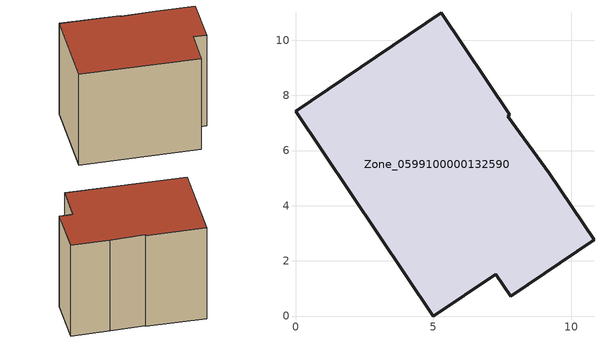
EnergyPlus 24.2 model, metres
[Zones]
Zone_0599100000132590
 floor ground (C_G): 7.25,1.52 5,0 0,7.42 5.28,10.99 7.77,7.3 7.69,7.25 9.2,5.17 10.82,2.76 7.8,0.71 z0
 wall outside (C_F): 5.28,10.99 0,7.42 5,0 7.25,1.52 7.8,0.71 10.82,2.76 9.2,5.17 7.69,7.25 7.77,7.3 5.28,10.99 z0:7.94
 roof outside (C_R): 10.82,2.76 9.2,5.17 7.69,7.25 7.77,7.3 5.28,10.99 0,7.42 5,0 7.25,1.52 7.8,0.71 z7.94
[BUILDING]
Pand.0599100000132590: North Axis=0; Terrain=City; Loads Convergence Tolerance Value=0.04; Temperature Convergence Tolerance Value=0.4; Solar Distribution=FullExterior; Maximum Number of Warmup Days=25; Minimum Number of Warmup Days=1
[Site:Location]
Rotterdam.The.Hague.AP_ZH_NLD Design_Conditions: Latitude=51.96; Longitude=4.45; Time Zone=1; Elevation=-4.5
[SITE:GROUNDTEMPERATURE:BUILDINGSURFACE]
18, 18, 18, 18, 18, 18, 18, 18, 18, 18, 18, 18
[MATERIAL] Thermal Absorptance=0.9; Solar Absorptance=0.7; Visible Absorptance=0.7
Name | Roughness | Thickness | Conductivity | Density | Specific Heat
G.TC.1965-1974 | MediumSmooth | 0.15 | 0.882353 | 540 | 1210
F.TC.1965-1974 | Rough | 0.3 | 0.697674 | 1920 | 840
R.TC.1965-1974 | MediumRough | 0.2 | 0.232558 | 1500 | 1000
[CONSTRUCTION]
C_G: G.TC.1965-1974
C_F: F.TC.1965-1974
C_R: R.TC.1965-1974
[ZONE]
Zone_0599100000132590: Type=1; Multiplier=1; Ceiling Height=Autocalculate; Volume=Autocalculate; Floor Area=autocalculate; Part of Total Floor Area=Yes
[ZONEINFILTRATION:DESIGNFLOWRATE]
Infil_Zone_0599100000132590: Zone or ZoneList or Space or SpaceList=Zone_0599100000132590; Schedule=AlwaysOn; Design Flow Rate Calculation Method=Flow/Area; Flow Rate per Floor Area=0.003; Constant Term Coefficient=1; Temperature Term Coefficient=0; Velocity Term Coefficient=0; Velocity Squared Term Coefficient=0
[HVACTEMPLATE:ZONE:IDEALLOADSAIRSYSTEM]
Zone_0599100000132590: Maximum Heating Supply Air Temperature=50; Minimum Cooling Supply Air Temperature=13; Maximum Heating Supply Air Humidity Ratio=0.0156; Minimum Cooling Supply Air Humidity Ratio=0.0077; Heating Limit=NoLimit; Cooling Limit=NoLimit; Dehumidification Control Type=ConstantSensibleHeatRatio; Cooling Sensible Heat Ratio=0.7; Dehumidification Setpoint=60; Humidification Control Type=None; Humidification Setpoint=30; Outdoor Air Method=None; Outdoor Air Flow Rate per Person=0.00944; Outdoor Air Flow Rate per Zone Floor Area=0; Outdoor Air Flow Rate per Zone=0; Demand Controlled Ventilation Type=None; Outdoor Air Economizer Type=NoEconomizer; Heat Recovery Type=None; Sensible Heat Recovery Effectiveness=0.7; Latent Heat Recovery Effectiveness=0.65
[ZONECONTROL:THERMOSTAT]
ThermostatControl_Zone_0599100000132590: Zone or ZoneList=Zone_0599100000132590; Control Type Schedule=DualSetpointControlType; Control 1=Thermostat_Zone_0599100000132590; Temperature Difference Between Cutout And Setpoint=0
[THERMOSTATSETPOINT:DUALSETPOINT]
Thermostat_Zone_0599100000132590: Heating Setpoint Temperature Schedule=HeatingSetpoint_Zone_0599100000132590; Cooling Setpoint Temperature Schedule=CoolingSetpoint_Zone_0599100000132590
[SCHEDULE:COMPACT]
HeatingSetpoint_Zone_0599100000132590: Through: 12/31, For: AllDays, Until: 24:00, 21
CoolingSetpoint_Zone_0599100000132590: Through: 12/31, For: AllDays, Until: 24:00, 24
DualSetpointControlType: Through: 12/31, For: AllDays, Until: 24:00, 4
AlwaysOn: Through: 12/31, For: AllDays, Until: 24:00, 1
